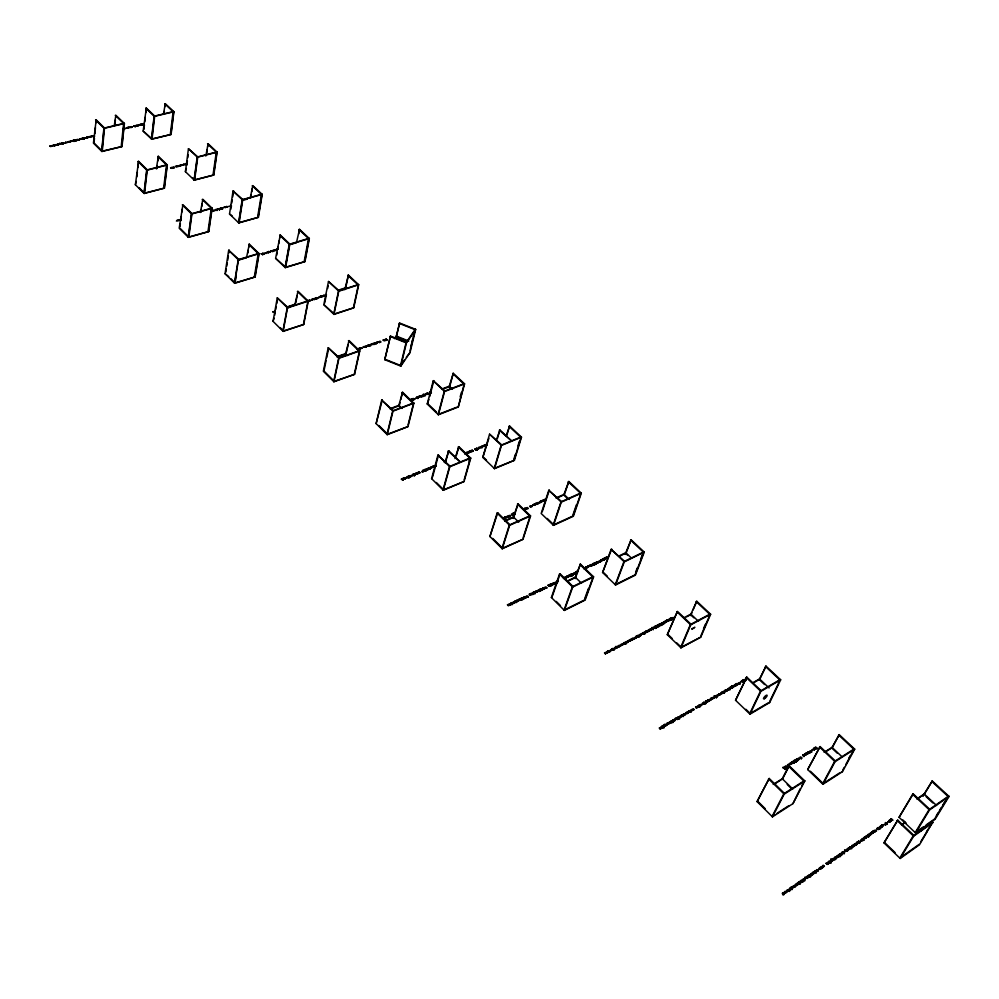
<?xml version="1.0" encoding="UTF-8"?>
<svg xmlns="http://www.w3.org/2000/svg" width="999" height="999" viewBox="0 0 999 999"><rect width="100%" height="100%" fill="white"/><g stroke="black" fill="none" stroke-linecap="round" stroke-linejoin="round"><path stroke-width="1.5" d="M211.513 211.376L211.264 210.939M742.12 681.68L742.145 680.906M555.719 582.904L556.93 582.867L556.431 582.38C555.819 586.163 550.861 582.167 554.745 582.767A1.548 1.061 19.7 0 1 555.232 583.291L555.294 583.766M503.546 518.956L503.046 518.256M77.772 140.335L77.285 139.435L76.324 139.798M114.173 126.111L115.859 115.235L124.425 123.514L122.015 146.541L101.873 151.511L93.419 143.119L96.179 119.843L104.52 127.997L102.273 151.149L94.031 142.969L94.455 138.349M94.893 133.729L95.467 127.56M95.892 122.927L96.179 119.843M101.873 151.511L104.108 128.347L95.567 119.992M114.922 124.438L115.397 119.83M121.204 146.491L123.614 123.451L115.247 115.372M121.803 146.341L124.213 123.314L103.896 128.147L101.661 151.299L122.015 146.541M156.294 168.806L158.379 156.319L167.333 164.972L164.448 188.112L144.193 193.494L135.365 184.74L138.586 161.338L147.29 169.855L144.58 193.119L139.198 187.775M136.326 181.481L135.365 184.74M136.851 176.835L137.363 172.178M137.887 167.532L138.586 161.338M143.157 131.056L146.329 108.092L154.72 116.046L152.048 138.898L143.157 131.056L151.673 139.236L171.091 134.453L173.913 111.726L165.285 103.646L163.436 114.385M143.918 129.395L144.43 124.825M144.78 121.791L145.292 117.22M145.804 112.662L146.329 108.092M222.402 207.804C223.177 210.227 223.277 207.23 221.628 208.017M274.051 250.012C276.124 250.612 274.051 249.812 274.663 250.499M144.193 193.494L146.89 170.23L137.962 161.501M151.673 139.236L154.333 116.384L145.729 108.229M156.893 168.656L157.268 165.572M157.83 160.951L158.379 156.319M164.011 114.248L164.373 111.214M164.922 106.681L165.285 103.646M163.636 188.062L166.508 164.922L157.78 156.481M170.305 134.403L173.127 111.663L164.71 103.784M164.236 187.899L167.108 164.76L146.678 170.017L143.968 193.282L164.448 188.112M170.879 134.253L173.701 111.526L154.121 116.184L151.461 139.036L171.091 134.453M205.806 156.044L208.104 143.731L217.108 152.16L213.811 175L194.281 180.182L185.402 171.653L188.436 148.714L197.79 156.868L194.655 179.82L192.495 177.735M186.388 168.431L185.402 171.653M186.801 165.384L187.412 160.789M187.812 157.73L188.212 154.683M179.808 228.047L188.811 236.975L192.02 213.624L182.904 204.72L179.183 228.222L188.411 237.375L208.791 231.543L212.188 208.304L202.822 199.263L200.374 212.487M179.995 226.586L180.382 223.676M180.769 220.754L181.356 216.383M181.943 212.013L182.33 209.091M194.281 180.182L197.415 157.23L188.436 148.714M188.411 237.375L191.621 214.023L182.293 204.882M206.818 152.859L207.243 149.813M207.667 146.778L208.104 143.731M200.974 212.325L201.386 209.415M201.798 206.518L202.21 203.621M213.012 174.95L216.296 152.11L207.517 143.881M213.586 174.788L216.883 151.96L197.203 157.018L194.068 179.982L213.811 175M207.967 231.493L211.338 208.254L202.21 199.438M208.566 231.318L211.95 208.092L191.396 213.798L188.187 237.15L208.791 231.543M250.237 197.964L252.797 185.589L262.213 194.393L258.404 217.32L238.786 222.939L229.508 214.023L233.042 190.996L242.794 199.513L239.148 222.552M230.806 209.253L231.268 206.181M231.743 203.109L232.218 200.037M232.692 196.978L233.641 190.834M246.553 257.467L249.313 244.181L259.103 253.646L255.17 276.948L234.69 283.291L225.025 273.701L228.671 250.287L238.836 259.44M225.874 272.053L226.336 269.131M226.785 266.196L227.297 262.937M227.697 260.352L228.384 255.956M228.833 253.034L229.295 250.112M238.786 222.939L242.432 199.9L233.042 190.996M238.212 259.628L234.453 283.054L255.17 276.948M234.69 283.291L238.449 259.865L228.671 250.287M236.014 277.01L235.065 282.854L230.881 278.709M250.824 197.802L251.323 194.755M251.81 191.696L252.31 188.636M247.877 252.922L248.351 250.012M248.838 247.09L249.313 244.181M257.592 217.27L261.388 194.343L252.21 185.752M258.179 217.108L261.975 194.181L242.195 199.675L238.561 222.727L258.404 217.32M84.216 138.636C84.69 136.863 85.427 138.886 83.591 138.786M254.32 276.91L258.004 255.057M254.932 276.723L258.866 253.421L237.687 259.815M275.599 258.316L280.269 235.027L289.86 244.106L285.652 267.233L275.599 258.316L285.302 267.645L305.007 261.551L309.365 238.536L299.525 229.333L296.666 241.77M276.698 255.245L277.21 252.36M277.722 249.463L278.234 246.578M278.746 243.694L279.245 240.796M279.757 237.912L280.269 235.027M287.924 307.068L294.842 304.82L297.989 291.221L308.254 301.136L303.721 324.5L283.142 331.368L273.027 321.328L277.26 297.852L287.874 307.442M274.176 318.182L273.027 321.328M274.7 315.259L275.237 312.325M275.761 309.39L276.298 306.456M276.823 303.521L277.347 300.587M285.302 267.645L289.498 244.518L279.67 235.202M298.676 233.928L299.525 229.333M283.142 331.368L287.5 307.892L277.26 297.852M295.791 302.897L297.165 295.604M304.183 261.501L308.529 238.499L298.926 229.508M304.77 261.326L309.116 238.311L289.26 244.28L285.065 267.407L305.007 261.551M303.471 324.25L308.004 300.899L287.25 307.642L282.892 331.119L303.721 324.5M344.792 289.698L348.401 275.1L358.703 284.74L353.746 307.804L333.966 314.41L323.813 304.645L328.484 281.468L339.111 290.784M324.7 302.997L326.161 295.754M327.622 288.511L328.209 285.614M290.459 306.169L291.82 306.218M290.697 306.169L291.496 306.156M333.966 314.41L338.761 291.221L328.484 281.468M345.504 354.17L349.026 340.534L359.79 350.936L354.595 374.325L333.941 381.768L323.326 371.241L328.209 347.739L339.323 357.779M334.303 381.293L323.951 371.016L326.161 360.402M326.698 357.804L328.221 350.449M665.709 725.898C663.486 727.147 664.198 721.403 665.846 725.936M345.679 288.062L348.401 275.1M333.941 381.768L338.961 358.266L328.209 347.739M353.496 307.567L358.454 284.503L338.511 290.984L333.716 314.161L353.746 307.804M346.491 352.222L348.077 344.917M835.451 859.664L834.752 859.29M354.333 374.076L359.528 350.674L338.686 358.004L333.678 381.518L354.595 374.325M77.123 139.61L76.985 140.447L77.934 140.135M635.801 638.024C635.202 639.485 631.967 637 634.802 638.461C634.215 636.638 636.163 638.498 635.951 638.074M395.891 337.862L399.588 323.027L415.696 329.395L410.04 352.472L400.836 366.109L384.752 359.677L390.472 336.064L406.331 342.357M384.752 359.677L390.472 336.064M396.178 337.462L399.588 323.027M400.786 408.029L398.651 405.944L402.572 392.27L413.886 403.196L407.979 426.61L387.262 434.677L376.123 423.613L381.693 400.099L393.344 410.651M382.33 399.862L376.123 423.613M400.836 366.109L406.443 342.932L415.696 329.395M387.262 434.677L392.994 411.163L413.886 403.196M411.151 345.504L412.55 339.747M413.261 336.863L415.022 329.645L399.313 323.426M410.015 350.874L415.297 329.245L406.044 342.769L400.449 365.946L404.632 359.752M399.338 405.444L400.062 402.51M400.774 399.588L402.572 392.27M408.079 424.875L413.611 402.934L392.719 410.889L386.988 434.403L407.979 426.61M443.369 388.961L449.125 386.775L453.271 373.276L464.585 383.878L458.266 407.005L438.399 414.747L427.235 404.021L433.241 380.781L444.892 391.021M427.235 404.021L428.958 399.438M429.72 396.528L433.853 380.557M438.399 414.747L444.567 391.508L464.585 383.878M449.413 387.737L453.271 373.276M454.97 458.603L458.841 446.653L470.741 458.141L464.048 481.518L443.294 490.272L431.58 478.646L437.924 455.144L450.149 466.233M432.604 476.923L438.561 454.895M460.164 396.865L461.351 392.52M444.905 462.737L448.738 450.749L460.052 461.75L448.114 451.011M445.529 462.475L448.738 450.749M443.294 490.272L449.812 466.783L470.741 458.141M456.406 455.419L458.841 446.653M468.993 461.038L469.817 458.116L458.229 446.903M464.185 479.782L470.442 457.854L449.513 466.496L443.007 489.985L464.048 481.518M505.981 436.388L509.602 426.024L521.503 437.162L514.41 460.289L494.517 468.668L482.792 457.405L489.56 434.165L501.773 444.917M482.792 457.405L488.898 438.274M496.328 440.347L499.925 429.957L511.238 440.609L499.325 430.207M497.352 438.648L499.925 429.957M494.517 468.668L501.461 445.442L521.503 437.162M506.568 436.138L509.602 426.024M504.807 521.278L513.199 517.532L518.044 503.846L530.569 515.946L523.026 539.273L502.26 548.776L489.922 536.538L497.102 513.086L497.739 512.812L509.952 524.762M513.973 458.816L515.297 454.483M517.957 445.804L519.28 441.471M497.739 512.812L489.922 536.538M514.11 460.015L521.203 436.888L501.161 445.167L494.23 468.394L514.41 460.289M502.26 548.776L509.627 525.337L530.569 515.946M513.449 518.444L518.044 503.846M523.201 537.524L530.257 515.646L509.315 525.037L501.96 548.476L523.026 539.273M57.293 145.042L55.932 144.555L57.418 145.067M568.044 499.038L563.761 494.98L568.806 481.456L581.318 493.169L573.376 516.258L553.496 525.349L541.171 513.486L548.776 490.297L561.588 501.598M542.245 511.775L549.375 490.034M553.496 525.349L561.288 502.16L581.318 493.169M564.447 494.443L568.806 481.456M572.976 514.797L576.448 504.695M581.018 492.882L560.976 501.873L553.196 525.049L573.076 515.971L580.519 494.33M575.037 577.772L580.407 564.11L593.606 576.86L585.139 600.099L564.373 610.414L551.373 597.502L559.477 574.15L560.114 573.851L572.989 586.45M552.509 595.741L560.114 573.851M575.237 578.646L580.407 564.11M564.373 610.414L572.689 587.075L593.606 576.86M584.727 598.638L588.436 588.473M565.446 609.402L584.815 599.787L593.281 576.548L572.365 586.763L564.06 610.089L564.685 609.777M625.099 554.47L631.106 539.785L644.28 552.122L635.414 575.137L615.571 584.989L602.584 572.502L611.101 549.388L624.575 561.288M602.584 572.502L611.713 549.1M626.236 552.747L631.106 539.785M615.571 584.989L624.288 561.888L644.28 552.122M635.614 572.252L637.275 567.932M640.596 559.303L643.368 552.11L630.519 540.072M643.955 551.823L623.963 561.575L615.259 584.677L635.102 574.825L643.406 553.259M693.88 617.819L690.609 614.722L696.753 601.248L710.639 614.26L700.761 637.15L680.981 647.839L667.295 634.677L677.409 611.363L690.983 624.213M667.295 634.677L676.822 612.799M690.709 615.571L691.92 612.712M693.119 609.84L696.753 601.248M680.981 647.839L690.721 624.862L710.639 614.26M430.806 393.032L429.857 391.695L430.157 393.144M703.546 628.558L705.394 624.275M701.048 635.401L710.301 613.935L690.384 624.537L680.644 647.514L700.761 637.15M759.09 679.832L766.008 666.096L780.681 679.832L769.68 702.559L750.012 714.16L735.551 700.274L746.777 677.085L761.113 690.671M746.777 677.085L735.551 700.274M759.677 679.482L766.008 666.096M750.012 714.16L760.876 691.358L780.681 679.832M778.446 682.517L779.732 679.844L765.421 666.433M769.979 700.886L778.383 683.503M782.404 779.257L789.247 765.896L804.844 780.968L792.956 803.633L772.452 816.857L757.08 801.61L769.193 778.446L784.44 793.381M757.08 801.61L769.193 778.446M781.792 779.645L788.623 766.283C790.396 767.382 785.301 761.8 788.723 766.295M772.452 816.857L784.203 794.155L804.844 780.968M831.58 748.263L839.197 734.627L854.719 749.15L842.494 771.665L822.964 784.265L807.679 769.567L820.104 746.578L835.276 760.951M820.104 746.578L807.679 769.567M802.459 783.666L803.858 780.993L788.623 766.283M800.274 788.598L792.956 803.633M801.673 785.938L804.47 780.606L783.815 793.78L772.077 816.495L774.637 814.834M832.155 747.889L839.197 734.627M822.589 783.903L834.677 761.325L854.332 748.8L845.716 764.685M822.964 784.265L835.064 761.688L854.719 749.15M848.725 758.441L850.161 755.793M852.309 751.822L853.745 749.163L838.611 734.989M842.831 769.979L844.267 767.332M919.117 844.38L899.787 858.079L913.248 835.813L932.691 822.165L919.517 844.754L900.186 858.466L883.99 842.894L897.751 820.154L913.835 835.401M917.694 798.738L923.825 794.542L932.267 780.968L949.05 796.428L935.064 819.317L915.608 832.966L899.075 817.319L912.649 794.317L913.236 793.905L929.657 809.227M883.99 842.894L897.751 820.154M913.236 793.905L899.075 817.319M923.138 796.265L932.267 780.968M900.186 858.466L913.648 836.188L933.091 822.539M915.608 832.966L929.482 810.014L949.05 796.428M264.785 253.771L263.923 252.934M926.523 831.717L928.121 829.108M936.413 815.534L937.961 812.986M939.522 810.439L941.07 807.891M942.619 805.356L944.954 801.535M920.716 841.77L927.109 831.305M928.695 828.695L932.691 822.165M926.148 824.912L934.664 818.943L948.638 796.053L929.07 809.64L915.196 832.579L917.631 830.881M406.306 357.267L410.04 352.472M394.555 338.636L396.316 336.089L408.766 341.046M563.773 577.884L565.284 578.471L563.261 577.884M94.405 136.126L93.057 135.652L94.693 136.114M514.885 513.886L513.986 513.199L514.985 513.623M745.803 680.581L744.954 680.856M446.078 461.95L445.117 461.476L446.066 461.688M920.067 829.17L923.713 826.61M901.485 824.837L905.131 822.302M902.359 824.562L904.794 822.876M797.152 885.401L795.978 883.915L796.64 885.464L795.004 884.59L796.29 885.763L796.952 885.201M835.127 859.327L833.353 858.303L834.177 858.391M916.82 798.988L924.175 793.955L936.587 805.494M803.221 878.958C805.032 884.34 805.831 877.422 803.383 879.12M849.699 847.102C846.727 849.637 856.056 849.025 849.687 847.389M874.362 830.194C877.846 833.74 876.31 827.721 875.199 831.006M777.197 813.186L788.735 805.743M825.199 782.217L839.51 772.989M841.533 771.678L842.494 771.665M773.214 784.44L782.254 778.745L792.756 788.973M824.15 752.347L832.055 747.364L842.169 756.917M775.499 783.391L780.656 780.144M825.162 752.097L831.742 747.951L837.362 753.258M808.129 751.723C809.652 752.709 811.9 753.346 808.728 752.609M502.897 517.932L504.495 519.168L503.159 518.019M465.809 454.07L464.935 453.546M768.019 702.996L749.662 713.823L760.514 691.021L780.319 679.495M768.743 702.572L769.68 702.559M752.884 682.742L759.515 678.92L769.093 687.961M753.933 682.567L759.24 679.507L764.56 684.527M729.894 689.972L728.433 688.274M736.663 683.578L737.687 684.814L737.137 683.541L738.598 684.29L736.837 683.741M684.19 617.644L690.858 614.135L698.501 621.341M686.613 616.833L689.273 615.421M644.405 633.403C641.708 630.906 646.578 633.94 644.555 633.553M605.619 653.995L604.457 652.884L605.444 653.833M607.667 652.921L606.518 651.798L607.492 652.747M616.87 648.089C615.534 643.693 614.435 649.35 616.72 647.939M551.373 597.502L551.997 597.202M568.044 581.156L573.638 578.446M620.192 555.894L625.536 553.296L627.797 555.432M558.104 581.081L557.217 581.505L557.979 581.918M564.335 578.933L563.96 578.271M566.858 581.231L575.249 577.172L581.48 583.229M619.068 555.943L625.761 552.709L631.405 558.041M577.609 570.953L576.61 571.44L577.572 571.228M557.067 497.964L562.425 495.579M534.378 503.946L535.214 504.994M546.216 498.676L545.242 499.113L546.178 498.926M505.457 518.231L504.62 517.157L505.007 518.256L503.658 517.582L505.319 518.094M537.2 504.12L538.436 503.571L537.562 503.271C538.011 502.21 535.439 503.421 537.337 503.384L537.425 504.02M504.994 520.679L513.386 516.933L518.756 522.165M555.919 497.977L563.96 494.393L569.318 499.45M431.58 478.646L432.205 478.384M485.052 446.64L483.903 445.279M445.629 460.976L445.342 462.062M476.423 448.351C477.447 451.873 478.783 447.452 476.548 448.464M456.58 407.305L438.124 414.485L444.28 391.246L464.31 383.616L458.266 407.005M390.434 408.529L398.801 405.344L402.01 408.466M442.082 388.923L449.288 386.188L452.497 389.21M390.284 409.128L397.265 406.481M427.697 392.982L429.308 393.618L427.884 394.13L426.835 393.319L428.047 393.569M430.694 391.858L431.431 392.807M180.569 220.18L179.345 219.668L180.27 220.329M359.677 349.525L358.441 348.589L359.515 349.375M338.961 358.266L359.79 350.936M337.287 356.493L345.629 353.571L347.664 355.557M337.163 357.105L344.118 354.657M358.678 349.513C356.106 347.577 356.955 350.087 358.304 349.8L358.791 349.625M323.813 304.645L334.315 313.961M286.638 307.118L294.955 304.22M337.987 290.259L345.167 287.924M339.298 290.384L345.042 288.524M326.486 294.78L326.149 295.354M287.5 307.892L308.254 301.136M313.973 299.438L314.398 299.163M338.761 291.221L358.703 284.74M576.985 573.214L575.611 572.19L577.235 572.877M455.119 457.055L455.781 457.055M515.034 514.01L513.086 512.849L514.997 513.286M524.025 510.002L524.65 509.702L522.939 509.015M225.025 273.701L228.783 276.636M274.875 251.036L273.951 249.912M238.449 259.865L259.103 253.646M289.498 244.518L309.365 238.536M237.6 260.414L246.503 257.73M290.784 244.418L296.503 242.695M266.783 252.073L268.619 252.922L267.095 252.622M276.623 249.113L277.422 249.887M229.508 214.023L232.105 215.796M191.621 214.023L212.188 208.304M242.432 199.9L262.213 194.393M243.069 200.287L247.34 199.101M230.794 205.307L231.568 206.044M146.89 170.23L167.333 164.972M197.415 157.23L217.108 152.16M104.108 128.347L124.425 123.514M154.333 116.384L173.913 111.726M443.981 461.8L444.667 461.988M275.212 311.913L274.4 311.438L275.237 311.488M53.209 145.966L52.185 145.454L53.109 145.367M465.01 453.733L465.821 453.771L465.184 454.058M275.2 312.063L274.163 311.413L275.212 311.251M295.167 305.02L294.393 305.195M67.782 142.47C67.033 141.009 68.344 143.406 67.582 141.858M576.923 573.451L575.274 572.34L576.923 572.065A1.536 1.049 20.1 0 1 577.422 572.577L577.509 572.902M228.933 206.406L228.783 206.269M227.847 206.706L227.697 206.581M444.105 461.613L445.017 462.05M326.124 294.468L325.512 294.93L326.173 294.618M289.273 306.443L288.898 307.18M187.3 163.386L186.576 163.649L187.3 163.524M745.691 679.969C743.855 678.546 742.732 680.744 745.766 680.257M187.238 164.148L185.464 163.861L187.288 164.036M346.116 353.259L346.129 354.033M557.942 580.744L556.98 581.168L557.917 580.943M55.02 145.055C53.559 145.792 56.006 144.281 54.558 145.554M176.935 220.779L176.373 221.066M346.203 353.134L345.342 353.246L345.979 354.133M396.178 336.688L407.242 341.084M390.184 336.463L406.443 342.932M385.04 359.265L400.724 365.534M275.712 250.1C277.11 250.712 274.825 249.163 276.124 249.725M541.57 501.76C539.348 498.963 539.835 505.294 541.133 501.66C544.418 502.085 539.073 500.262 541.933 501.236M659.652 623.938C663.486 627.722 660.901 622.065 661.213 623.826L659.29 624.125L660.514 625.312C655.319 622.464 662.225 628.321 658.778 624.899L661.051 625.524L659.49 624.025M583.878 567.932C587.275 570.242 582.717 567.032 584.615 569.143M278.184 249.026L277.048 249.151L278.059 249.138M319.43 296.99C317.557 296.691 320.691 298.102 318.781 297.44M229.758 206.169L230.294 205.881M584.04 568.793L583.678 568.031M270.13 251.673L270.667 251.373M314.498 298.826C316.808 299.4 312.824 298.014 315.035 298.501M538.361 503.021C541.183 503.608 536.001 501.998 538.873 502.597M535.427 504.333C538.111 504.832 533.204 503.409 535.926 503.908M602.397 559.927C605.044 560.539 600.199 558.903 602.897 559.477M587.037 567.345L588.061 567.295L586.525 566.658L587.549 566.883M511.713 514.872C514.497 515.472 509.265 513.836 512.237 514.435M307.242 301.486C308.554 301.024 307.904 300.899 307.267 301.273M530.744 594.505L531.418 594.18M509.09 604.957L509.79 604.62M181.169 219.443L180.519 219.33L181.319 220.08M931.68 781.355L948.051 796.453M926.085 796.64L932.854 802.934M912.649 794.317L929.482 810.014M347.802 275.287L357.854 284.69M452.672 373.501L463.723 383.853M509.003 426.273L520.616 437.137M568.206 481.718L580.419 493.156M696.153 601.56L709.715 614.26M918.743 829.17L920.953 831.255M902.896 819.967L906.118 823.014M433.241 380.781L444.567 391.508M489.56 434.165L501.461 445.442M548.776 490.297L561.288 502.16M611.101 549.388L624.288 561.888M676.81 611.675L690.721 624.862M746.178 677.434L760.876 691.358M819.505 746.952L835.064 761.688M897.164 820.566L913.648 836.188M487.275 445.042L486.151 444.343L487.012 445.329M138.674 125.225L137.775 125.574M427.834 403.783L436.551 412.162M483.391 457.155L486.513 460.152M547.24 518.469L553.796 524.775M603.184 572.215L607.404 576.273M667.894 634.365L672.339 638.636M676.798 642.919L681.243 647.19M745.916 709.302L750.249 713.473M810.401 771.24L823.188 783.516M884.577 842.494L895.116 852.609M316.97 298.326C315.759 299.887 315.135 297.227 316.358 298.664M415.721 398.276L414.81 398.813M248.701 244.368L258.254 253.609M297.377 291.421L307.38 301.099M348.401 340.746L358.903 350.899M401.96 392.507L412.987 403.171M517.42 504.12L529.632 515.934M579.795 564.41L592.669 576.848M123.239 128.409L124.213 129.358L123.052 128.459M787.2 784.44L791.395 788.536M292.282 306.094L291.558 305.632L292.083 306.156M288.973 307.567L288.374 307.242M381.693 400.099L392.994 411.163M437.924 455.144L449.812 466.783M497.102 513.086L509.627 525.337M559.477 574.15L572.689 587.075M768.556 778.845L784.203 794.155M436.213 466.183L434.278 465.621L435.252 466.583M436.014 466.271L434.94 465.984M435.139 466.958L433.504 465.946L435.04 467.145M280.232 327.647L283.516 330.906M378.921 425.537L387.624 434.165M436.363 482.505L443.643 489.722M492.744 538.424L501.486 547.102M556.231 601.398L560.464 605.581M757.704 801.223L765.197 808.653M76.061 140.484L75.549 140.722M62.937 143.631L62.487 143.856M534.715 504.545L535.064 504.845M733.578 687.399L731.568 685.751L732.354 686.126A2.622 1.798 26.1 0 1 733.553 687.374M144.043 124.138L143.419 123.576L144.043 124.138M226.598 207.18L225.687 206.993L226.598 207.18M536.55 592.032L535.139 591.545L536.55 592.032M608.104 652.31L607.28 651.398L608.104 652.31M716.096 696.066L714.859 696.041L716.096 697.177L716.32 696.291C719.317 699.05 714.585 694.143 716.096 696.066M790.147 889.997C789.21 891.096 787.337 887.537 790.147 889.997M861.5 840.908C863.436 842.856 858.641 837.624 861.5 840.908M723.313 692.831L721.515 692.232L723.001 692.994L722.452 691.708L724.1 693.294L723.313 692.831M820.441 869.155C818.743 870.629 817.994 866.433 820.441 869.155M823.089 866.358C824.749 868.893 820.191 865.571 823.089 866.358M126.486 128.259C126.561 128.384 124.875 127.722 126.486 128.309M130.782 127.223C127.835 127.148 133.354 127.909 130.782 127.223M141.646 124.663L140.372 124.413L141.646 124.663M480.182 447.839L478.633 447.44L480.182 447.839M817.257 871.328C815.546 872.726 814.834 868.643 817.257 871.328M426.523 394.38L425.137 393.956L426.985 394.493L426.061 393.606L426.523 394.43M430.182 467.532L431.493 468.056L430.232 467.457M630.781 640.596C626.273 640.734 632.754 637.974 630.781 640.596M882.916 825.087L882.292 825.349L882.916 825.087M174.176 167.844L173.027 166.983L174.201 167.757M810.876 874.724C812.474 877.322 807.991 873.988 810.876 874.724M515.322 602.335C513.611 604.17 513.486 599.862 515.322 602.335M805.793 754.944C804.195 756.231 803.496 752.484 805.793 754.944M808.203 752.572C809.665 754.907 805.456 751.76 808.203 752.572M128.496 127.872L127.884 127.298L128.496 127.872M538.473 590.909C541.108 593.181 535.963 588.598 538.473 590.909M588.511 566.908L587.737 566.071L588.511 566.908M704.657 703.508L702.846 702.909L704.332 703.671L703.796 702.359L705.444 703.97L704.657 703.508M803.808 880.556C802.11 882.042 801.36 877.809 803.808 880.556M178.222 220.692L177.11 220.354L178.222 220.692M636.563 637.637L635.539 636.575L636.563 637.637M881.081 827.322L879.869 826.722L881.081 827.322M408.878 476.123C408.891 479.22 411.65 475.686 408.878 476.123M545.379 587.812L546.59 587.862L545.379 587.812M626.785 642.182L626.523 643.019L626.548 642.369C623.588 640.322 629.757 643.718 626.785 642.182M793.968 887.312C792.244 888.835 791.508 884.552 793.968 887.312M185.689 163.898L186.576 164.186L185.689 163.898M530.332 506.705C532.817 508.828 527.971 504.557 530.332 506.705M620.079 645.704L619.805 646.54L619.842 645.891C616.87 643.831 623.051 647.24 620.079 645.704M792.145 763.486C790.496 764.759 789.859 761.038 792.145 763.486M857.716 842.369L857.08 842.632L857.716 842.369M667.444 723.276C666.083 721.303 670.766 725.586 667.444 723.276M785.476 893.143C783.728 894.679 783.016 890.359 785.476 893.143M787.062 891.071C788.711 893.693 784.128 890.321 787.062 891.071M869.679 835.152L868.468 834.54L869.679 835.152M171.728 167.445L173.351 168.119L171.728 167.445M851.223 846.827L850.586 847.09L851.223 846.827M181.643 165.384L180.519 165.185L181.643 165.384M176.898 166.171L177.797 166.458L176.898 166.171M526.873 596.74L528.096 596.79L526.873 596.74M790.821 887.549C793.668 891.208 791.87 884.59 790.821 887.549M718.681 693.968C720.766 696.765 721.128 692.669 718.681 693.968M813.998 749.75C815.771 751.573 811.313 746.69 813.998 749.75M849.287 847.689L850.474 848.476L849.287 847.689M530.144 593.943L531.768 594.567L530.144 593.943M564.622 577.335L566.183 577.984L564.622 577.335M565.759 576.798L567.32 577.434L565.759 576.798M606.43 557.405C603.671 557.317 606.78 560.302 606.331 557.092C609.49 556.78 608.366 559.59 606.43 557.405M853.608 846.165L852.397 845.554L853.608 846.165M87.887 137.525L87.025 137.275L87.887 137.525M216.483 209.465L217.595 209.84L216.533 209.415M652.409 627.859C650.898 626.023 655.631 630.069 652.447 627.772M672.002 722.202L670.167 721.578L671.678 722.364L671.153 721.028L672.802 722.677L672.002 722.202M719.155 695.217C716.308 694.917 718.568 694.405 719.155 695.217M484.203 446.266L482.679 445.929L484.203 446.266M507.904 516.683C510.439 518.818 505.556 514.473 507.904 516.683M137.412 126.111L136.314 125.275L137.412 126.111M215.747 209.89C216.471 211.288 213.599 209.403 215.747 209.94M428.371 468.294L429.695 469.168L428.396 468.231M707.28 701.997C705.032 702.085 704.794 699.437 707.28 701.997M792.344 888.223L791.108 887.574L792.344 888.223M423.251 470.392L424.575 471.266L423.251 470.392M822.789 866.32L822.414 866.92L822.789 866.32M836.525 857.891L835.314 857.267L836.525 857.891M838.973 856.218L837.237 855.631L840.034 856.805L837.986 855.119L838.973 856.218M91.571 136.676L90.272 136.426L91.571 136.676M370.904 344.293C370.779 344.955 373.476 344.817 370.904 344.293M420.579 396.653L419.068 396.253L420.579 396.653M508.491 604.383L510.139 605.007L508.491 604.383M810.589 874.699L810.201 875.311L810.589 874.699M857.304 843.855C856.955 845.166 854.195 841.345 857.304 843.855M366.009 346.004C365.809 346.628 368.643 346.516 366.009 346.004M415.272 474.488L413.673 474.075L415.272 474.488M543.106 500.174L544.592 500.774L543.119 500.099M829.582 862.661L827.846 862.075L830.656 863.261L828.596 861.55L829.582 862.661M81.868 139.073L81.256 138.486L81.868 139.073M179.645 166.034L178.322 165.672L179.645 166.084M180.732 165.759L179.408 165.384L180.732 165.809M410.889 399.575L412.15 400.399L410.914 399.525M412.125 399.113L413.399 399.925L412.15 399.063M710.202 700.386C709.253 701.248 707.667 698.301 710.202 700.386M711.313 699.75C710.314 700.649 708.815 697.652 711.313 699.75M742.394 681.231C744.03 682.18 742.806 683.091 742.107 680.756C739.984 682.005 742.732 679.457 742.394 681.231M65.584 142.882C65.547 142.745 64.273 142.807 65.584 142.882M225.462 206.905L226.81 207.293L225.462 206.905M573.863 573.114C574.3 572.452 576.898 575.237 573.863 573.114M807.916 752.547L807.267 752.659L807.916 752.547M818.268 870.429L817.032 869.792L818.268 870.429M891.458 820.903L889.56 819.779L891.458 820.903M360.914 348.601L359.553 348.201L360.914 348.601M644.03 633.628L642.282 633.054L643.718 633.778L643.231 632.554L644.792 634.078L644.03 633.628M426.173 469.08L428.034 469.992L426.211 468.993M549.612 586.363L548.001 585.227L549.612 586.363M840.409 855.444C840.022 856.792 837.362 852.859 840.409 855.444M885.651 824.899C884.078 825.399 883.828 822.889 885.651 824.899M887.399 823.913C886.787 826.086 882.954 819.829 887.399 823.913M384.178 340.384C381.868 339.111 385.514 341.983 384.178 340.384M680.219 717.494C677.397 717.332 679.545 716.558 680.219 717.494M735.351 685.938C733.753 687.137 733.179 683.616 735.351 685.938M143.232 124.226L142.545 124.288L143.232 124.226M694.205 709.54C693.381 710.401 691.62 707.404 694.205 709.54M804.832 879.644L803.596 879.008L804.832 879.644M728.92 689.622C727.309 690.833 726.735 687.3 728.92 689.622M786.762 891.033L786.363 891.657L786.762 891.033M804.332 755.669L803.184 755.094L804.332 755.669M573.526 574.013L573.164 575.262L573.239 574.35C569.567 572.652 576.173 574.6 573.526 574.013M667.132 724.987C664.223 724.712 666.533 724.138 667.132 724.987M677.909 718.805C677.085 721.553 675.037 715.946 677.909 718.805M687.012 713.661C686.001 714.56 684.502 711.525 687.012 713.661M722.19 693.468C720.566 694.642 720.017 691.146 722.19 693.468M871.565 832.417L872.789 833.166L871.565 832.417M428.146 468.219L429.957 469.168L428.146 468.219M485.114 444.867L486.613 445.417L485.114 444.867M511.051 603.171L512.649 603.833L511.088 603.084M832.779 860.464L831.58 859.877L832.779 860.464M387.088 339.822C385.926 340.759 387.924 339.498 385.751 339.185C387.824 338.561 383.678 339.735 387.088 339.822M863.998 839.997C863.348 842.207 859.527 835.826 863.998 839.997M423.014 470.329L424.825 471.278L423.014 470.329M783.89 894.018L782.642 893.368L783.89 894.018M788.561 890.821L786.775 890.221L789.647 891.433L787.574 889.684L788.561 890.821M127.685 127.959L126.998 128.022L127.685 127.959M384.428 339.685L385.639 340.459L384.49 339.598M403.808 479.308C401.298 480.232 403.434 476.011 403.808 479.308M520.604 600.374L518.993 599.225L520.604 600.374M871.29 832.379C872.689 835.601 873.813 831.018 871.29 832.379M52.472 146.066L51.161 145.804L52.472 146.066M474.7 449.138L476.198 449.7L474.7 449.138M526.336 509.24L524.812 508.191L526.336 509.24M660.901 728.533C660.052 731.293 658.041 725.661 660.901 728.533M793.069 762.724L791.408 762.162L794.08 763.273L792.145 761.713L793.069 762.724M543.106 500.911L542.882 501.061C540.134 499.25 545.841 502.247 543.106 500.911M665.334 622.439C664.647 624.949 662.549 619.842 665.334 622.439M703.521 704.158C701.86 705.406 701.323 701.785 703.521 704.158M420.017 472.614L418.494 472.152L420.017 472.614M848.051 848.538L849.275 849.3L848.051 848.538M467.045 452.272L468.556 452.834L467.045 452.272M698.014 707.304C696.328 708.503 695.841 704.969 698.014 707.304M882.067 825.024C883.253 827.247 884.315 825.261 882.105 824.899M375.075 343.656L373.601 343.269L375.075 343.731M411.9 399.051L413.636 399.937L411.975 398.938M323.601 296.054L322.277 295.654L323.601 296.104M410.664 399.513L412.4 400.412L410.739 399.413M531.018 505.744C531.568 505.132 533.741 507.829 531.018 505.744M692.981 710.189C691.32 711.4 690.784 707.829 692.981 710.189M367.994 345.442L369.218 346.228L368.057 345.354M832.766 859.015L834.003 859.777L832.766 859.015M847.764 848.501C849.162 851.785 850.336 847.115 847.764 848.501M526.323 507.829L527.385 507.517L528.121 508.616L526.773 508.753L527.859 508.229L526.398 507.704M649.737 630.619C649.038 633.166 646.952 627.996 649.737 630.619M482.692 446.803L482.005 446.053L482.692 446.803M485.139 445.804L484.44 445.054L485.139 445.804M128.784 127.26L129.858 127.585L128.821 127.198M132.18 126.998L130.881 126.636L132.18 127.035M591.158 565.796L589.46 565.247L590.846 565.946L590.397 564.797L591.883 566.221L591.158 565.796M641.046 635.189C640.197 637.687 638.349 632.542 641.046 635.189M316.758 297.627L317.944 298.102L316.758 297.627M629.657 641.171C626.885 640.834 629.033 640.371 629.657 641.171M176.686 166.134L178.009 166.508L176.736 166.059M624.875 643.693C622.077 643.456 624.25 642.869 624.875 643.693M832.479 858.978C833.828 862.287 835.127 857.579 832.479 858.978M856.855 842.307C858.091 844.729 859.028 842.294 856.855 842.307M124.937 128.734L123.639 128.371L124.937 128.784M632.792 639.522C632.03 642.082 630.007 636.875 632.792 639.522M813.81 872.015L815.059 872.789L813.923 871.877M879.657 826.598C879.982 830.519 882.904 826.56 879.657 826.598M91.696 136.164L92.595 136.438L91.696 136.164M508.616 515.709L509.69 515.384L510.414 516.495L509.19 516.708L510.152 516.096L508.616 515.709M638.998 637L637.374 635.626L638.998 637M850.361 846.765C851.635 849.25 852.547 846.653 850.361 846.765M77.947 139.51L79.495 139.96L77.947 139.51M467.057 453.221L466.371 452.472L466.97 453.359M807.417 876.398L808.666 877.172L807.417 876.398M830.743 859.302C834.627 863.486 831.318 857.617 830.743 859.302M89.111 137.213L88.024 136.913L89.111 137.213M368.956 345.017L370.716 345.779L368.993 344.942M662.187 727.821C660.464 729.07 659.989 725.386 662.187 727.821M815.871 749.1L814.048 748.026L815.871 749.1M821.528 868.493L819.63 867.706L821.215 868.593L820.329 867.219L821.915 868.119L821.228 866.608L822.577 867.944L821.528 868.493M431.918 466.683L433.441 467.245L431.918 466.683M666.533 621.815L664.884 621.303L666.533 621.815M813.523 871.977C814.897 875.349 816.158 870.529 813.523 871.977M868.256 834.415C868.556 838.373 871.528 834.377 868.256 834.415M86.001 137.962L85.302 138.024L86.001 137.962M384.203 339.623L385.876 340.472L384.203 339.623M625.936 643.868L624.3 642.482L625.936 643.868M796.84 883.64L798.089 884.427L796.84 883.64M811.775 751.872C811.388 753.533 807.667 748.613 811.775 751.872M83.017 138.674L82.318 138.736L83.017 138.674M807.13 876.36C808.503 879.744 809.777 874.899 807.13 876.36M812.499 874.687L810.589 873.9L812.187 874.799L811.288 873.413L812.886 874.312L812.199 872.789L813.548 874.137L812.499 874.687M662.799 725.873C665.322 729.083 663.948 723.363 662.799 725.873M718.393 694.655L717.744 694.767L718.393 694.655M798.363 760.052L796.528 758.965L798.363 760.052M852.172 845.429C852.459 849.45 855.481 845.379 852.172 845.429M59.753 143.357C60.352 145.105 60.976 143.494 59.84 143.269M74.126 140.372L75.012 140.659L74.188 140.297M415.996 473.201L417.532 473.776L415.996 473.201M615.646 648.576C614.66 649.35 613.261 646.578 615.646 648.576M796.553 883.615C797.914 887.025 799.212 882.142 796.553 883.615M71.866 140.921L72.752 141.196L71.866 140.921M612.712 650.124L611.001 649.562L612.712 650.124M650.961 629.994L649.3 629.47L650.961 629.994M720.054 694.517L718.943 693.968L720.054 694.517M882.429 826.697L880.519 825.973L882.105 826.797L881.418 825.349L882.429 826.697M367.782 345.379L369.455 346.241L367.782 345.379M377.123 343.007L375.661 342.682L377.123 343.007M416.97 397.127L418.431 397.664L416.97 397.127M642.894 634.228L641.233 633.703L642.894 634.228M274.076 312.163L272.727 311.75L274.076 312.163M639.785 635.864L638.111 635.339L639.785 635.864M665.496 725.736L664.372 725.162L665.496 725.736M403.658 478.259L405.207 478.846L403.658 478.259M590.072 566.333C587.325 565.946 589.535 565.634 590.072 566.333M664.198 726.485L663.074 725.898L664.198 726.485M794.367 760.601L795.941 761.825L794.367 760.601M795.591 759.839L797.165 761.063L795.591 759.839M835.089 857.142C835.264 860.926 838.536 857.429 835.139 857.042M431.905 467.644L431.218 466.883L431.905 467.644M634.028 638.885L632.355 638.361L634.028 638.885M865.359 838.423L863.436 837.674L865.034 838.523L864.36 837.05L865.359 838.423M323.801 295.242L325.262 295.766L323.801 295.242M610.539 651.048C609.378 652.459 607.467 648.788 609.552 651.885C611.987 651.673 609.115 648.975 610.539 651.048M783.179 767.607L784.752 768.83L783.179 767.607M272.39 250.549L273.539 251.011L272.44 250.499M732.816 687.399C732.529 688.523 729.957 685.177 732.816 687.399M319.668 296.591L321.129 297.115L319.705 296.516M586.838 567.882C586.063 570.254 584.19 565.397 586.838 567.882M622.427 644.967C620.766 646.103 620.317 642.732 622.427 644.967M730.506 688.711C730.082 689.909 727.747 686.463 730.506 688.711M816.82 869.667C816.882 873.513 820.279 869.954 816.87 869.567M592.457 565.209L590.871 564.597L592.457 565.209M618.106 647.24C616.42 648.363 616.033 644.992 618.106 647.24M619.38 646.565C617.694 647.714 617.295 644.318 619.38 646.565M679.457 716.932L678.808 717.157L679.457 716.932M415.984 474.188L415.297 473.414L415.971 474.238M596.341 562.1L597.427 563.274L598.438 562.437A1.523 1.024 20.5 0 0 597.951 561.913L596.341 562.1M594.617 562.924L595.716 564.098L596.728 563.261A1.523 1.024 20.5 0 0 596.241 562.749L594.617 562.924M699.138 705.331L699.799 706.505L698.601 705.331L699.6 704.944L700.749 705.956L699.138 705.331M596.615 562.125L598.239 562.824L596.653 562.037M717.894 695.928C717.519 697.09 715.084 693.681 717.894 695.928M70.155 141.883L68.819 141.521L70.155 141.883M511.363 604.32L509.615 603.746L511.026 604.47L510.626 603.259L512.112 604.757L511.363 604.32M594.892 562.961L596.528 563.661L594.892 562.961M666.37 724.412L665.709 724.637L666.37 724.412M714.322 697.976C714.01 699.15 711.525 695.679 714.322 697.976M418.119 396.715L419.53 397.277L418.194 396.591M61.064 143.494L62.15 143.831L61.114 143.444M677.634 718.793L676.498 718.231L677.634 718.793M63.973 143.369L62.637 143.007L63.961 143.419M784.402 766.82L786.4 768.044L785.614 768.531L786.038 767.944C783.366 768.206 785.389 765.584 784.402 766.82M59.79 144.38L58.429 144.068L59.79 144.38M143.444 124.251L142.12 124.026L143.444 124.251M701.648 705.232C701.211 706.455 698.85 702.934 701.648 705.232M802.971 754.969C803.184 758.678 806.131 754.944 802.971 754.969M782.417 893.243C782.417 897.202 785.951 893.518 782.479 893.131M707.017 701.985L705.906 701.46L707.017 701.985M744.392 681.181L742.644 680.157L744.392 681.181M656.992 625.499L658.041 626.735L659.465 626.361L657.891 624.862L657.03 625.411M660.639 728.521L659.49 727.946L660.639 728.521M691.733 710.913C691.308 712.112 688.935 708.566 691.733 710.913M372.003 343.906L373.426 344.43L372.003 343.906M740.259 683.741C739.784 685.351 736.388 680.669 740.259 683.741M807.567 878.084L806.892 878.496L805.594 877.322L807.229 878.196L806.568 876.66L807.567 878.084M533.778 593.506C530.993 593.194 533.254 592.744 533.778 593.506M616.533 647.901L615.459 647.352L616.533 647.901M414.573 399.45L413.161 398.501L414.573 399.45M801.26 882.417L800.574 882.829L799.275 881.655L800.911 882.529L800.261 880.981L801.26 882.417M127.897 127.984L126.598 127.66L127.897 127.984M364.66 346.478L366.071 347.003L364.66 346.478M665.084 622.427L663.998 621.89L665.084 622.427M725.686 690.109L726.81 690.784L725.686 690.109M870.878 834.352L870.067 834.452L870.878 834.352M91.483 136.126L92.82 136.426L91.546 136.051M360.964 347.777L362.387 348.301L360.964 347.777M551.298 583.816L552.397 585.027L553.446 584.153A1.561 1.074 19.7 0 0 552.959 583.628L551.336 583.728M530.519 595.067C529.92 596.291 527.584 592.37 530.519 595.067M551.585 583.853L553.234 584.565L551.623 583.753M553.371 582.991L555.019 583.703L553.371 582.991M225.349 207.555L224.088 207.18L225.349 207.555M542.719 587.949L543.818 589.16L544.88 588.286A1.561 1.074 19.5 0 0 544.393 587.762L542.719 587.949M806.892 754.345L805.044 753.646L806.58 754.432L805.956 753.071L806.892 754.345M540.921 588.823L542.007 590.034L543.081 589.16A1.561 1.074 19.5 0 0 542.594 588.623L540.921 588.823M649.487 630.606L648.401 630.082L649.487 630.606M262.687 253.484L263.848 254.171L262.712 253.446M406.006 478.034L405.744 478.184C403.047 476.386 408.691 479.358 406.006 478.034M543.006 587.986L544.667 588.698L543.006 587.986M628.933 640.646L628.296 640.846L628.933 640.646M711.063 698.476L712.187 699.15L711.063 698.476M725.424 690.072L727.085 690.809L725.424 690.072M854.832 845.366L854.008 845.466L854.832 845.366M261.463 253.858L262.6 254.57L261.526 253.783M377.572 342.769L376.948 342.095L377.572 342.769M541.208 588.848L542.869 589.572L541.246 588.761M650.873 628.821L651.485 629.919L650.349 628.821L652.422 629.42L650.911 628.746M668.781 723.863L667.669 723.326L668.781 723.863M481.518 447.44L479.92 446.915L481.206 447.552L480.844 446.528L482.192 447.814L481.518 447.44M624.138 643.156L623.501 643.356L624.138 643.156M640.784 635.177L639.71 634.64L640.784 635.177M790.821 764.397L788.96 763.698L790.509 764.497L789.897 763.111L790.821 764.397M846.952 850.773L846.128 850.873L846.952 850.773M598.638 561.925L600.449 562.087C599.612 560.327 597.452 561.563 598.638 561.925M629.52 639.984L630.569 640.659L629.52 639.984M73.901 140.335L75.25 140.647L73.901 140.335M508.853 605.519C508.154 606.755 505.981 602.759 508.853 605.519M524.188 596.89L525.274 598.114L526.373 597.227A1.573 1.099 19.1 0 0 525.886 596.69L524.188 596.89M632.529 639.51L631.443 638.973L632.529 639.51M710.789 698.438L712.412 699.275L710.876 698.301M841.995 854.17L841.17 854.27L841.995 854.17M71.641 140.884L72.989 141.184L71.641 140.884M522.365 597.777L523.451 599L524.537 598.114A1.573 1.099 19.1 0 0 524.05 597.577L522.365 597.777M837.761 857.08L836.937 857.179L837.761 857.08M524.475 596.915L526.148 597.652L524.475 596.915M363.361 346.616C365.971 348.139 363.161 346.291 363.361 346.616M522.639 597.802L524.313 598.526L522.639 597.802M688.036 711.638L689.173 712.324L688.036 711.638M828.371 863.523L827.534 863.623L828.371 863.523M831.518 861.375L830.681 861.475L831.518 861.375M214.685 210.627L212.65 210.377L214.685 210.627M682.454 714.822L683.591 715.521L682.454 714.822M820.167 869.155L819.317 869.267L820.167 869.155M86.226 137.987L84.903 137.662L86.226 137.987M379.645 342.532L378.296 341.633L379.645 342.532M653.683 628.408L652.622 627.896L653.683 628.408M672.614 720.441L673.763 721.141L672.614 720.441M687.762 711.6L689.447 712.362L687.762 711.6M816.982 871.34L816.146 871.44L816.982 871.34M890.771 819.018C895.341 822.689 891.508 817.781 890.771 819.018M83.242 138.699L81.881 138.474L83.229 138.774M682.18 714.784L683.865 715.546L682.18 714.784M803.533 880.569L802.684 880.681L803.533 880.569M179.433 220.379L178.147 219.992L179.583 220.429M628.371 641.857C627.921 643.031 625.699 639.647 628.371 641.857M672.339 720.416C673.463 723.376 674.912 719.18 672.339 720.416M623.576 644.367C623.101 645.554 620.891 642.157 623.576 644.367M793.693 887.324L792.831 887.437L793.693 887.324M555.456 582.767L557.305 582.929C556.48 581.118 554.245 582.405 555.456 582.767M262.475 253.434L264.048 254.221L262.475 253.434M320.879 296.179C319.755 297.078 323.726 296.703 320.966 296.066M379.757 341.371C380.369 340.884 382.205 343.132 379.757 341.371M589.373 565.834L588.748 566.008L589.373 565.834M785.189 893.156L784.34 893.268L785.189 893.156M261.251 253.796L262.824 254.595L261.251 253.796M667.132 620.254L668.206 620.891L667.132 620.254M220.754 208.279L221.878 208.928L220.779 208.242M545.104 587.762L546.965 587.924C546.278 585.988 543.781 587.524 545.142 587.674M805.531 754.944L804.744 755.032L805.531 754.944M176.561 166.758L175.312 166.383L176.561 166.758M218.331 208.953L219.443 209.615L218.331 208.953M219.543 208.616L220.667 209.278L219.543 208.616M844.567 850.161L844.867 850.836L844.567 850.161M569.03 575.237L570.017 576.435L571.453 576.086L569.967 574.637L569.03 575.237M666.87 620.217L668.468 620.928L666.87 620.217M185.477 164.523L183.504 164.273L185.477 164.523M586.588 567.857L585.539 567.357L586.588 567.857M791.882 763.486L791.083 763.561L791.882 763.486M879.595 829.345L877.522 828.034L879.595 829.345M51.336 146.366L50.112 146.391L51.336 146.366M646.503 631.068L647.589 631.718L646.503 631.068M657.267 625.561L659.065 626.298L657.267 625.561M473.164 450.849C472.365 452.997 470.704 448.576 473.164 450.849M526.598 596.69L528.483 596.853C527.609 594.954 525.337 596.278 526.598 596.69M408.241 477.51L406.605 476.973L407.917 477.634L407.592 476.573L408.928 477.909L408.241 477.51M469.83 452.222C468.831 454.245 467.495 449.975 469.83 452.222M868.655 836.862L867.694 836.975C864.747 838.036 865.559 833.353 868.655 836.862M876.747 828.596L878.496 829.557L876.822 828.483M636.538 636.301L637.624 636.95L636.538 636.301M725.761 691.508L723.963 690.833L725.449 691.595L724.899 690.309L725.761 691.508M646.241 631.031L647.851 631.755L646.241 631.031M859.664 843.031L857.579 841.695L859.664 843.031M312.237 299.001L313.611 299.438L312.237 299.001M858.503 841.096L860.264 842.082L858.578 840.983M636.276 636.263L637.899 636.975L636.276 636.263M708.391 701.46L706.58 700.774L708.066 701.535L707.529 700.237L708.391 701.46M804.969 877.297L805.256 877.996L804.969 877.297M844.167 853.67L842.07 852.322L844.167 853.67M212.862 211.151C210.714 211.913 212.487 208.529 212.962 211.239M841.57 855.469L839.472 854.108L841.57 855.469M533.079 592.981L532.43 593.169L533.079 592.981M843.006 851.722L844.779 852.709L843.081 851.598M831.068 862.674L828.97 861.313L831.068 862.674M605.481 652.584L606.568 653.246L605.481 652.584M688.074 713.086L686.251 712.387L687.749 713.174L687.212 711.837L688.074 713.086M219.343 208.566L220.866 209.328L219.343 208.566M220.554 208.217L222.078 208.991L220.554 208.217M685.039 714.822L683.216 714.135L684.715 714.909L684.178 713.573L685.039 714.822M815.271 747.314C819.642 750.761 816.033 746.191 815.271 747.314M218.119 208.903L219.655 209.665L218.119 208.903M822.989 865.446C825.624 868.031 823.925 864.784 822.989 865.446M309.34 301.161L308.029 300.287L309.403 301.049M605.207 652.547L606.843 653.284L605.207 652.547M675.212 720.441L673.388 719.742L674.887 720.529L674.35 719.193L675.212 720.441M810.651 876.697L808.541 875.311L810.651 876.697M670.204 723.313L668.368 722.614L669.879 723.401L669.342 722.052L670.204 723.313M170.767 167.72L171.865 168.356L170.767 167.72M540.971 502.135L539.959 501.66L540.971 502.135M605.144 557.904L606.181 558.516L605.257 557.817M800.099 883.953L797.976 882.554L800.099 883.953M791.907 889.572L789.784 888.173L791.907 889.572M517.282 600.299L517.832 601.386L516.758 600.299L518.818 600.911L517.282 600.299M735.102 685.938L734.315 686.001L735.102 685.938M512.674 602.534L513.211 603.608L512.137 602.522L514.21 603.134L512.674 602.534M271.528 251.423L270.966 250.811L271.678 251.461M728.658 689.622L727.884 689.685L728.658 689.622M183.691 164.997C182.105 164.823 183.416 164.311 183.691 164.997M721.94 693.468L721.153 693.543L721.94 693.468M421.79 396.853L420.429 395.741L421.79 396.853M267.894 251.81L269.243 252.235L267.932 251.76M567.27 576.161L568.319 576.785L567.27 576.161M794.492 762.749L792.494 761.488L794.492 762.749M512.724 513.786L513.236 514.772L512.225 513.786L514.185 514.36L512.724 513.786M703.259 704.158L702.459 704.233L703.259 704.158M505.444 517.032L505.956 518.019L504.932 517.02L506.905 517.594L505.494 516.97M569.318 575.299L571.066 576.023L569.318 575.299M646.515 632.404L644.767 631.743L646.203 632.479L645.704 631.256L646.515 632.404M697.752 707.317L696.952 707.379L697.752 707.317M692.719 710.189L691.92 710.264L692.719 710.189M816.233 872.789L814.635 871.128L816.233 872.789M871.14 834.477C869.23 835.464 868.993 831.742 871.14 834.477M86.901 137.175C86.651 139.261 89.248 136.95 86.901 137.175M567.02 576.123L568.581 576.823L567.02 576.123M802.771 882.03L801.161 880.356L802.771 882.03M80.981 139.211L79.758 138.836L80.981 139.211M135.277 125.674L136.326 126.286L135.302 125.637M170.579 167.67L172.053 168.406L170.654 167.595M855.094 845.491C853.146 846.503 852.946 842.719 855.094 845.491M134.078 125.961L135.127 126.573L134.141 125.899M847.214 850.898C845.266 851.922 845.067 848.114 847.214 850.898M534.215 592.107L535.264 592.744L534.215 592.107M842.269 854.295C840.309 855.331 840.109 851.498 842.269 854.295M838.036 857.204C836.063 858.241 835.888 854.382 838.036 857.204M661.912 727.821L661.101 727.896L661.912 727.821M873.488 832.579L872.502 831.468L873.488 832.579M874.2 832.092L873.213 830.968L874.2 832.092M66.796 142.607L65.559 142.245L66.796 142.607M828.646 863.648C826.635 864.647 826.498 860.851 828.646 863.648M831.78 861.5C829.807 862.537 829.632 858.665 831.78 861.5M871.565 833.903L870.566 832.791L871.565 833.903M533.953 592.07L535.539 592.769L533.953 592.07M544.567 499.612L545.566 500.199L544.567 499.612M513.961 601.873L515.022 602.509L513.961 601.873M477.722 448.863L476.748 448.401L477.722 448.863M472.914 450.836L471.94 450.374L472.914 450.836M469.592 452.21L468.606 451.735L469.592 452.21M544.318 499.575L545.816 500.224L544.318 499.575M842.706 853.708L841.72 852.572L842.706 853.708M666.283 621.815L665.509 621.865L666.283 621.815M312.4 299.825C309.702 300.062 313.948 299.238 312.4 299.825M403.633 479.27L402.647 478.783L403.633 479.27M605.119 559.128L603.446 558.503L604.82 559.19L604.37 558.054L605.119 559.128M827.072 864.435L826.086 863.286L827.072 864.435M650.711 629.994L649.924 630.044L650.711 629.994M813.76 873.576L812.774 872.402L813.76 873.576M133.878 125.911L135.327 126.623L133.878 125.911M135.077 125.624L136.526 126.336L135.077 125.624M639.522 635.864L638.736 635.913L639.522 635.864M642.644 634.228L641.857 634.278L642.644 634.228M724.512 692.806L722.614 691.608L724.512 692.806M633.778 638.885L632.979 638.935L633.778 638.885M675.361 718.244L675.811 718.718L675.361 718.244M414.885 474.05L414.235 474.125L414.885 474.05M622.165 644.967L621.378 645.029L622.165 644.967M619.118 646.565L618.331 646.628L619.118 646.565M705.868 703.483L703.958 702.272L705.868 703.483M785.938 892.669L784.952 891.47L785.938 892.669M617.844 647.24L617.057 647.302L617.844 647.24M699.75 706.992C697.152 708.179 696.728 703.571 699.75 706.992M794.155 760.451L796.203 761.912L794.155 760.451M795.366 759.69L797.414 761.151L795.366 759.69M410.077 476.635L409.078 476.148L410.077 476.635M691.071 711.962L689.16 710.739L691.071 711.962M683.091 716.533L681.168 715.296L683.091 716.533M782.954 767.444L785.002 768.93L782.954 767.444M182.342 165.272L181.83 164.698L182.33 165.31M673.251 722.165L671.316 720.928L673.251 722.165M482.954 445.854L483.916 446.416L482.954 445.854M517.17 601.598L515.434 600.936L516.833 601.66L516.421 600.461L517.17 601.598M534.34 505.294L532.704 504.682L534.028 505.344L533.628 504.27L534.34 505.294M418.743 472.19L419.73 472.764L418.743 472.19M613.723 650.162L611.875 648.988L613.723 650.162M736.875 684.939L736.001 683.953L736.875 684.939M730.931 688.336L730.069 687.349L730.931 688.336M712.911 698.651L712.037 697.652L712.911 698.651M479.058 448.501C476.448 449.063 479.957 447.427 479.058 448.501M696.453 708.066L695.591 707.055L696.453 708.066M49.987 146.029L51.111 146.041L49.987 146.029M604.457 559.939L602.697 558.866L604.457 559.939M601.523 561.363C599.45 560.252 600.162 560.389 601.373 560.327C599.45 560.389 602.022 559.065 601.585 560.202C603.558 560.726 600.649 560.189 601.523 561.363M364.66 347.327L363.761 346.915L364.66 347.327M321.953 296.628L321.016 296.291L321.953 296.628M692.207 628.683L691.92 629.345L694.867 627.26L692.207 628.683M383.216 340.06L384.016 340.384L383.216 340.06M375.936 342.62L376.835 343.132L375.936 342.62M90.122 136.863C88.649 136.563 91.808 137.363 90.122 136.863M666.982 621.465L666.158 620.529L666.982 621.465M668.918 620.441C671.703 621.678 667.632 617.444 668.893 620.504M532.879 594.505L531.106 593.381L532.879 594.505M516.408 602.472L514.622 601.323L516.408 602.472M475.986 449.6L475.237 449.625L475.986 449.6M537.45 504.358L535.764 503.321L537.45 504.358M140.459 125.037L139.123 124.6L140.459 125.037M433.216 467.157L432.455 467.182L433.216 467.157M417.307 473.688L416.67 473.813L417.307 473.688M598.938 561.913L600.074 562.025L598.938 561.913M404.982 478.746L404.208 478.771L404.982 478.746M212.7 211.114L211.825 210.801L212.7 211.114M418.219 397.577L417.482 397.602L418.219 397.577M434.503 467.22L432.867 466.208L434.503 467.22M409.415 477.534L407.767 476.498L409.415 477.534M373.214 344.33L372.502 344.343L373.214 344.33M403.022 480.157L401.373 479.12L403.022 480.157M365.871 346.915L365.147 346.928L365.871 346.915M76.136 140.847L75.075 139.96L76.136 140.847M376.261 343.781L374.75 342.869L376.261 343.781M374.425 344.418L372.914 343.519L374.425 344.418M360.314 349.375L358.803 348.464L360.314 349.375M359.203 349.762L357.692 348.851L359.203 349.762M317.145 298.676L315.684 297.802L317.145 298.676M314.573 299.513L313.112 298.639L314.573 299.513M272.739 251.548L271.328 250.712L272.739 251.548M270.18 252.322L268.768 251.473L270.18 252.322M142.545 124.838L141.259 124.088L142.545 124.838M84.153 138.861L82.867 138.099L84.153 138.861M63.062 143.931L61.763 143.157L63.062 143.931M888.723 821.066C889.372 823.551 891.433 820.516 888.91 820.941L888.723 821.066M887.874 821.84L887.524 822.452L887.874 821.84M889.597 820.803L889.959 821.927L889.597 820.803M794.692 887.087L794.392 886.45C791.021 883.94 798.039 888.086 794.63 886.2L794.692 887.087M799.15 884.028L797.589 882.804L799.15 884.028M800.311 883.228L798.763 882.005L800.311 883.228M802.122 881.992L800.574 880.768L802.122 881.992M809.714 876.772L808.166 875.561L809.714 876.772M847.839 850.611C844.317 848.213 848.838 849.1 847.839 850.611M855.781 845.142L855.469 844.53C852.159 842.145 859.04 846.116 855.693 844.305L855.781 845.142M866.183 838.011L864.647 836.85L866.183 838.011M875.224 831.805L873.7 830.644L875.224 831.805M879.769 828.683L878.246 827.522L879.769 828.683M801.248 758.778L800.748 757.791C797.964 758.029 801.772 755.843 800.973 757.629C804.095 759.04 800.162 756.955 801.248 758.778M806.443 752.771L807.704 753.983L806.443 752.771M785.976 766.008L786.038 767.057L787.125 767.132L785.976 766.008M798.351 758.278L798.426 759.302L799.512 759.377L798.351 758.278M812.312 749.924L811.737 750.286L812.312 749.924M740.871 681.93L740.284 682.267L740.871 681.93M662.924 727.609L661.525 726.523L662.924 727.609M671.066 722.951L669.655 721.877L671.066 722.951M678.621 718.631L677.222 717.557L678.621 718.631M680.794 717.382C677.597 715.172 681.917 716.096 680.794 717.382M690.184 712.012L688.786 710.938L690.184 712.012M709.215 701.111L707.829 700.062L709.215 701.111M731.942 688.111L730.544 687.075L731.942 688.111M735.938 685.814C732.766 683.703 736.987 684.577 735.938 685.814M663.91 727.771L662.05 726.223L663.91 727.771M679.595 718.781L677.734 717.257L679.595 718.781M716.395 697.752L714.085 695.729L714.522 696.315A2.66 1.836 26 0 0 715.459 697.265L716.395 697.752M607.991 651.023L609.128 652.147L607.991 651.023M612.862 648.476L613.998 649.6L612.862 648.476M651.773 628.071L653.346 629.582L651.773 628.071M655.069 626.348L653.883 626.96L655.044 626.635L654.882 627.784L656.243 627.784L655.481 628.458L656.63 627.847L655.069 626.348M656.306 625.699L655.319 626.211L657.879 627.197L656.306 625.699M661.513 622.964L662.874 624.575L662.437 623.851L663.249 623.426C665.734 625.461 660.789 620.779 663.061 623.239L661.513 622.964M669.505 618.781L670.641 619.855L669.505 618.781M670.017 618.506L671.378 620.104L670.779 618.443L672.864 619.318L671.303 617.832L672.439 619.205L670.654 618.169L671.328 619.755L670.017 618.506M673.201 617.532L672.614 617.844L673.201 617.532M661.313 624.025L661.813 624.887L661.313 624.025M571.94 574.687L571.041 575.112L572.564 575.299L571.79 575.923L572.951 575.362L571.465 573.913L570.267 574.5L571.94 574.687M537.45 591.908L536.163 590.946L537.45 591.908M521.828 600.062L520.042 598.713L521.503 599.862L520.954 598.276L522.702 599.313L521.653 597.939L523.139 599.425L521.053 598.551L521.828 600.062M534.89 593.756L533.191 592.37L534.89 593.756M540.422 591.083L538.636 589.747L540.097 590.884L539.535 589.323L541.283 590.347L540.222 588.985L541.708 590.459L539.635 589.585L540.422 591.083M550.824 586.063L549.038 584.74L550.486 585.864L549.925 584.303L551.66 585.327L550.611 583.978L552.097 585.439L550.024 584.577L550.824 586.063M594.205 565.097L592.444 563.811L593.881 564.91L593.106 563.486L595.017 564.398L593.955 563.086L595.441 564.51L593.394 563.661L594.205 565.097M411.026 476.523L409.852 475.636L411.026 476.523M411.401 476.373C410.214 475.274 411.9 474.825 412.649 475.861C412.025 475.599 410.851 475.337 411.401 476.373M418.144 473.601C415.609 471.84 419.243 472.539 418.144 473.601M470.504 452.11L469.33 451.248L470.504 452.11M470.879 451.96C469.18 450.449 471.116 450.836 470.879 451.96M472.102 451.448L470.941 450.599L472.102 451.448M423.027 471.878C421.091 470.367 421.441 472.415 423.027 471.878M414.248 475.724L412.712 474.475L414.248 475.724M414.772 475.512L413.224 474.263L414.772 475.512M426.061 470.904L424.987 469.405L426.061 470.904M477.285 449.825L475.749 448.626L477.285 449.825M417.807 398.476L416.308 397.365A2.285 1.436 14.2 0 0 417.008 398.089L417.807 398.476M422.989 396.478L422.714 395.779C420.055 395.804 423.901 394.605 422.952 395.679L424.1 396.066L422.989 396.478M425.149 395.691L424.925 395.429A2.323 1.461 14.3 0 0 424.65 394.98A2.26 1.424 14.3 0 0 424.001 394.443L423.339 394.143L425.149 395.691M426.548 393.419L427.472 394.305L426.548 393.419M423.951 394.917L423.351 395.142L423.951 394.917M382.305 340.696L382.305 340.696M310.552 300.699L309.603 300.025L310.552 300.699M321.978 295.754L322.827 296.566L321.978 295.754M265.459 252.697L266.196 253.409L265.459 252.697M215.909 209.465L216.97 210.489L215.909 209.465M226.698 206.456L227.46 207.193L226.698 206.456M223.576 207.717L223.576 207.717M177.922 165.709L178.659 166.421L177.922 165.709M174.8 166.895L174.8 166.895M53.721 145.08L54.683 146.054L53.721 145.08M57.405 144.193L58.367 145.167L57.405 144.193M70.28 141.109C70.28 142.208 72.902 140.996 70.28 141.109M72.939 140.472L73.901 141.446L72.939 140.472M73.439 140.347L74.413 141.321L73.439 140.347M83.729 137.887L84.291 138.212L83.729 137.887M89.186 136.576L89.873 136.95L89.186 136.576M92.757 135.714L93.731 136.676L92.757 135.714M137.987 125.062L138.636 125.687L137.987 125.062M764.547 698.651A2.51 0.762 -46.3 0 0 767.145 695.379A2.51 0.762 -46.3 0 0 764.297 697.04A2.51 0.762 -46.3 0 0 764.547 698.651"/></g></svg>
